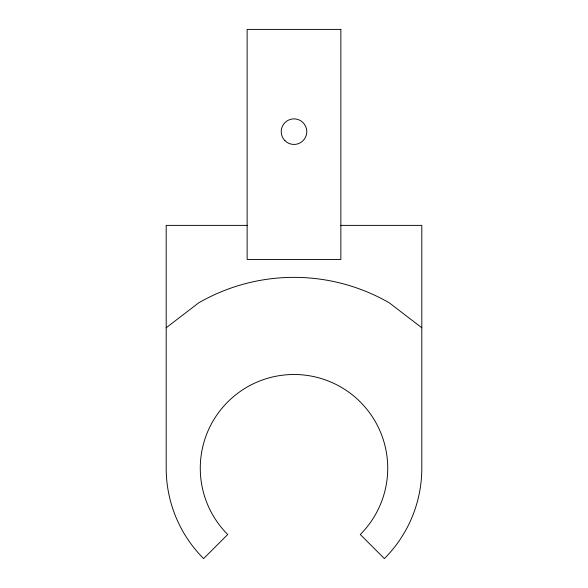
<?xml version="1.0" encoding="UTF-8"?>
<svg xmlns="http://www.w3.org/2000/svg" width="588" height="588" viewBox="0 0 588 588"><rect width="100%" height="100%" fill="white"/><g stroke="black" fill="none" stroke-linecap="round" stroke-linejoin="round"><path stroke-width="0.88" d="M166.191 327.773L198.568 302.93A190.865 190.865 0 0 1 389.432 302.93L421.809 327.773M247.136 225.38L166.191 225.38L166.191 468.224A127.809 127.809 0 0 0 203.624 558.6L227.725 534.499A93.727 93.727 0 0 1 227.725 401.949A93.727 93.727 0 0 1 360.275 401.949A93.727 93.727 0 0 1 360.275 534.499L384.376 558.6A127.809 127.809 0 0 0 421.809 468.224L421.809 225.38L340.864 225.38M340.864 29.4L247.136 29.4L247.136 259.462L340.864 259.462L340.864 29.4M284.959 140.686A12.782 12.782 0 0 0 306.348 134.961A12.782 12.782 0 0 0 290.692 119.305A12.782 12.782 0 0 0 284.959 140.686"/></g></svg>
